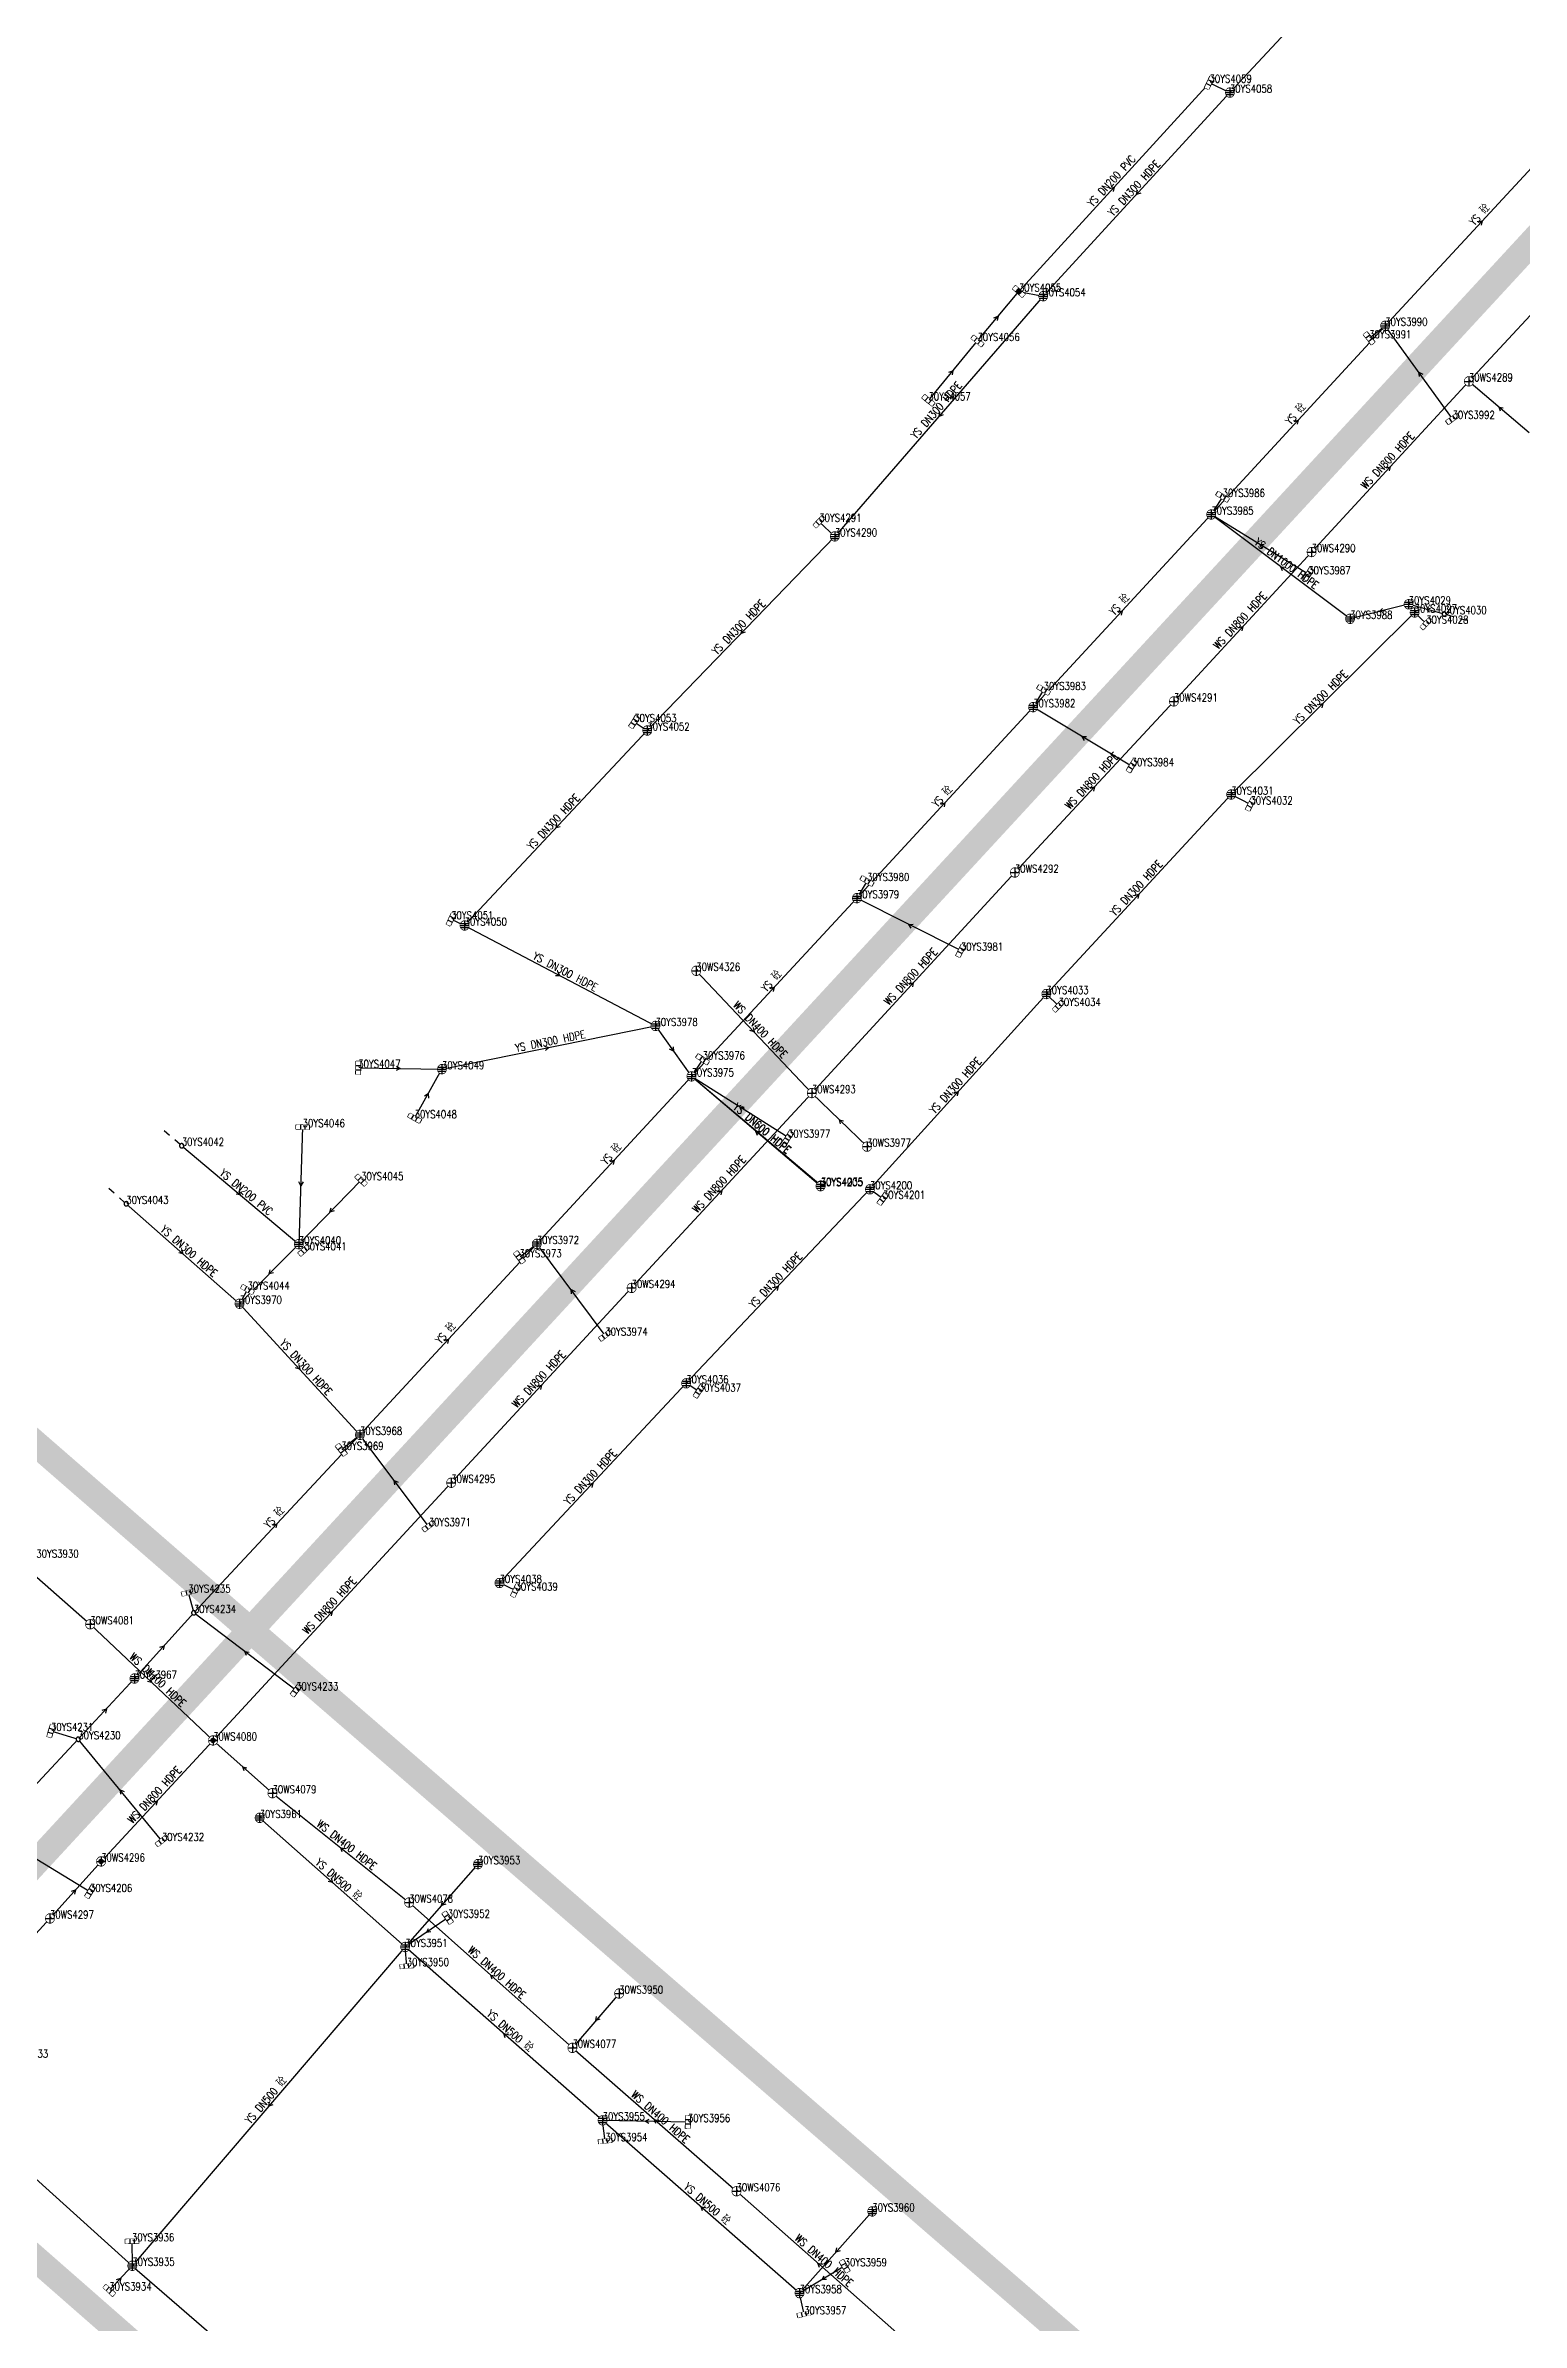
# Model space of a CAD drawing. Extents: x 78813 to 99477, y 2421021 to 2448125.
# Drawn here: x 86067.5 to 86237.5, y 2430483.2 to 2430745.6 of the extents above; entities that cross this region are included whole.
import ezdxf
from ezdxf.enums import TextEntityAlignment as Align

# ---------------------------------------------------------------- set-up
doc = ezdxf.new("R2010")
doc.units = 0
doc.set_wipeout_variables(frame=1)
doc.layers.get('0').update_dxf_attribs({"linetype": 'CONTINUOUS'})
for name, color, linetype in [('DX_WS', 16, 'CONTINUOUS'), ('DX_YS', 42, 'CONTINUOUS'), ('道路', 5, 'CONTINUOUS')]:
    doc.layers.add(name, color=color, linetype=linetype)
for name, color, linetype, true_color in [('WSLINE', 7, 'CONTINUOUS', 0x7f0000), ('YSANNEXE', 7, 'CONTINUOUS', 0xcc9900), ('YSLINE', 7, 'CONTINUOUS', 0xcc9900)]:
    doc.layers.add(name, color=color, linetype=linetype, true_color=true_color)
doc.styles.add('CcNameZT', font='txt.SHX', dxfattribs={"width": 0.8, "bigfont": 'HZTXT.SHX'})
doc.styles.get("Standard").update_dxf_attribs({"font": 'txt.shx', "bigfont": 'hztxt.shx'})

# ---------------------------------------------------------------- blocks, each defined once
blk = doc.blocks.new('PS污水井')
blk.add_lwpolyline([(1, 0), (1, 0.07), (0.99, 0.14), (0.98, 0.21), (0.96, 0.28), (0.94, 0.34), (0.91, 0.41), (0.88, 0.47), (0.85, 0.53), (0.81, 0.59), (0.77, 0.64), (0.72, 0.69), (0.67, 0.74), (0.62, 0.79), (0.56, 0.83), (0.5, 0.87), (0.44, 0.9), (0.37, 0.93), (0.31, 0.95), (0.24, 0.97), (0.17, 0.98), (0.1, 0.99), (0.03, 1), (-0.03, 1), (-0.1, 0.99), (-0.17, 0.98), (-0.24, 0.97), (-0.31, 0.95), (-0.37, 0.93), (-0.44, 0.9), (-0.5, 0.87), (-0.56, 0.83), (-0.62, 0.79), (-0.67, 0.74), (-0.72, 0.69), (-0.77, 0.64), (-0.81, 0.59), (-0.85, 0.53), (-0.88, 0.47), (-0.91, 0.41), (-0.94, 0.34), (-0.96, 0.28), (-0.98, 0.21), (-0.99, 0.14), (-1, 0.07), (-1, 0), (-1, -0.07), (-0.99, -0.14), (-0.98, -0.21), (-0.96, -0.28), (-0.94, -0.34), (-0.91, -0.41), (-0.88, -0.47), (-0.85, -0.53), (-0.81, -0.59), (-0.77, -0.64), (-0.72, -0.69), (-0.67, -0.74), (-0.62, -0.79), (-0.56, -0.83), (-0.5, -0.87), (-0.44, -0.9), (-0.37, -0.93), (-0.31, -0.95), (-0.24, -0.97), (-0.17, -0.98), (-0.1, -0.99), (-0.03, -1), (0.03, -1), (0.1, -0.99), (0.17, -0.98), (0.24, -0.97), (0.31, -0.95), (0.37, -0.93), (0.44, -0.9), (0.5, -0.87), (0.56, -0.83), (0.62, -0.79), (0.67, -0.74), (0.72, -0.69), (0.77, -0.64), (0.81, -0.59), (0.85, -0.53), (0.88, -0.47), (0.91, -0.41), (0.94, -0.34), (0.96, -0.28), (0.98, -0.21), (0.99, -0.14), (1, 0)], close=True)
blk.add_wipeout([(1, 0), (1, 0.07), (0.99, 0.14), (0.98, 0.21), (0.96, 0.28), (0.94, 0.34), (0.91, 0.41), (0.88, 0.47), (0.85, 0.53), (0.81, 0.59), (0.77, 0.64), (0.72, 0.69), (0.67, 0.74), (0.62, 0.79), (0.56, 0.83), (0.5, 0.87), (0.44, 0.9), (0.37, 0.93), (0.31, 0.95), (0.24, 0.97), (0.17, 0.98), (0.1, 0.99), (0.03, 1), (-0.03, 1), (-0.1, 0.99), (-0.17, 0.98), (-0.24, 0.97), (-0.31, 0.95), (-0.37, 0.93), (-0.44, 0.9), (-0.5, 0.87), (-0.56, 0.83), (-0.62, 0.79), (-0.67, 0.74), (-0.72, 0.69), (-0.77, 0.64), (-0.81, 0.59), (-0.85, 0.53), (-0.88, 0.47), (-0.91, 0.41), (-0.94, 0.34), (-0.96, 0.28), (-0.98, 0.21), (-0.99, 0.14), (-1, 0.07), (-1, 0), (-1, -0.07), (-0.99, -0.14), (-0.98, -0.21), (-0.96, -0.28), (-0.94, -0.34), (-0.91, -0.41), (-0.88, -0.47), (-0.85, -0.53), (-0.81, -0.59), (-0.77, -0.64), (-0.72, -0.69), (-0.67, -0.74), (-0.62, -0.79), (-0.56, -0.83), (-0.5, -0.87), (-0.44, -0.9), (-0.37, -0.93), (-0.31, -0.95), (-0.24, -0.97), (-0.17, -0.98), (-0.1, -0.99), (-0.03, -1), (0.03, -1), (0.1, -0.99), (0.17, -0.98), (0.24, -0.97), (0.31, -0.95), (0.37, -0.93), (0.44, -0.9), (0.5, -0.87), (0.56, -0.83), (0.62, -0.79), (0.67, -0.74), (0.72, -0.69), (0.77, -0.64), (0.81, -0.59), (0.85, -0.53), (0.88, -0.47), (0.91, -0.41), (0.94, -0.34), (0.96, -0.28), (0.98, -0.21), (0.99, -0.14)])
for p, q in [((-1, 0), (0, 0)), ((0, 1), (0, 0)), ((0, 0), (0, -1)), ((0, 0), (1, 0))]:
    blk.add_line(p, q)
blk = doc.blocks.new('测量点')
h = blk.add_hatch(color=256)
edge = h.paths.add_edge_path()
edge.add_arc((0, 0), 0.5, 0, 360)
blk.add_circle((0, 0), 0.5)
blk = doc.blocks.new('gc01')
h = blk.add_hatch(color=256)
edge = h.paths.add_edge_path()
edge.add_arc((0, 0), 0.5, 0, 360)
edge.add_arc((0, 0), 0.5, 0, 360)
blk.add_circle((0, 0), 0.5)
blk = doc.blocks.new('LX')
for p, q in [((-0.866, 0.5), (0, 0)), ((0, 0), (-0.866, -0.5))]:
    blk.add_line(p, q)
blk = doc.blocks.new('PS雨水井')
blk.add_lwpolyline([(1, 0), (1, 0.07), (0.99, 0.14), (0.98, 0.21), (0.96, 0.28), (0.94, 0.34), (0.91, 0.41), (0.88, 0.47), (0.85, 0.53), (0.81, 0.59), (0.77, 0.64), (0.72, 0.69), (0.67, 0.74), (0.62, 0.79), (0.56, 0.83), (0.5, 0.87), (0.44, 0.9), (0.37, 0.93), (0.31, 0.95), (0.24, 0.97), (0.17, 0.98), (0.1, 0.99), (0.03, 1), (-0.03, 1), (-0.1, 0.99), (-0.17, 0.98), (-0.24, 0.97), (-0.31, 0.95), (-0.37, 0.93), (-0.44, 0.9), (-0.5, 0.87), (-0.56, 0.83), (-0.62, 0.79), (-0.67, 0.74), (-0.72, 0.69), (-0.77, 0.64), (-0.81, 0.59), (-0.85, 0.53), (-0.88, 0.47), (-0.91, 0.41), (-0.94, 0.34), (-0.96, 0.28), (-0.98, 0.21), (-0.99, 0.14), (-1, 0.07), (-1, 0), (-1, -0.07), (-0.99, -0.14), (-0.98, -0.21), (-0.96, -0.28), (-0.94, -0.34), (-0.91, -0.41), (-0.88, -0.47), (-0.85, -0.53), (-0.81, -0.59), (-0.77, -0.64), (-0.72, -0.69), (-0.67, -0.74), (-0.62, -0.79), (-0.56, -0.83), (-0.5, -0.87), (-0.44, -0.9), (-0.37, -0.93), (-0.31, -0.95), (-0.24, -0.97), (-0.17, -0.98), (-0.1, -0.99), (-0.03, -1), (0.03, -1), (0.1, -0.99), (0.17, -0.98), (0.24, -0.97), (0.31, -0.95), (0.37, -0.93), (0.44, -0.9), (0.5, -0.87), (0.56, -0.83), (0.62, -0.79), (0.67, -0.74), (0.72, -0.69), (0.77, -0.64), (0.81, -0.59), (0.85, -0.53), (0.88, -0.47), (0.91, -0.41), (0.94, -0.34), (0.96, -0.28), (0.98, -0.21), (0.99, -0.14), (1, 0)], close=True)
blk.add_wipeout([(1, 0), (1, 0.07), (0.99, 0.14), (0.98, 0.21), (0.96, 0.28), (0.94, 0.34), (0.91, 0.41), (0.88, 0.47), (0.85, 0.53), (0.81, 0.59), (0.77, 0.64), (0.72, 0.69), (0.67, 0.74), (0.62, 0.79), (0.56, 0.83), (0.5, 0.87), (0.44, 0.9), (0.37, 0.93), (0.31, 0.95), (0.24, 0.97), (0.17, 0.98), (0.1, 0.99), (0.03, 1), (-0.03, 1), (-0.1, 0.99), (-0.17, 0.98), (-0.24, 0.97), (-0.31, 0.95), (-0.37, 0.93), (-0.44, 0.9), (-0.5, 0.87), (-0.56, 0.83), (-0.62, 0.79), (-0.67, 0.74), (-0.72, 0.69), (-0.77, 0.64), (-0.81, 0.59), (-0.85, 0.53), (-0.88, 0.47), (-0.91, 0.41), (-0.94, 0.34), (-0.96, 0.28), (-0.98, 0.21), (-0.99, 0.14), (-1, 0.07), (-1, 0), (-1, -0.07), (-0.99, -0.14), (-0.98, -0.21), (-0.96, -0.28), (-0.94, -0.34), (-0.91, -0.41), (-0.88, -0.47), (-0.85, -0.53), (-0.81, -0.59), (-0.77, -0.64), (-0.72, -0.69), (-0.67, -0.74), (-0.62, -0.79), (-0.56, -0.83), (-0.5, -0.87), (-0.44, -0.9), (-0.37, -0.93), (-0.31, -0.95), (-0.24, -0.97), (-0.17, -0.98), (-0.1, -0.99), (-0.03, -1), (0.03, -1), (0.1, -0.99), (0.17, -0.98), (0.24, -0.97), (0.31, -0.95), (0.37, -0.93), (0.44, -0.9), (0.5, -0.87), (0.56, -0.83), (0.62, -0.79), (0.67, -0.74), (0.72, -0.69), (0.77, -0.64), (0.81, -0.59), (0.85, -0.53), (0.88, -0.47), (0.91, -0.41), (0.94, -0.34), (0.96, -0.28), (0.98, -0.21), (0.99, -0.14)])
for p, q in [((-1, 0), (0, 0)), ((-0.88, 0.48), (0, 0.47)), ((0, 1), (0, 0)), ((0, 0.47), (0.88, 0.47)), ((0, 0), (0, -1)), ((0, 0), (1, 0)), ((-0.88, -0.48), (0, -0.48)), ((0, -0.48), (0.88, -0.48))]:
    blk.add_line(p, q)
blk = doc.blocks.new('PS管线点')
blk.add_wipeout([(0.5, 0), (0.5, 0.03), (0.5, 0.07), (0.49, 0.1), (0.48, 0.14), (0.47, 0.17), (0.46, 0.2), (0.44, 0.23), (0.42, 0.26), (0.4, 0.29), (0.38, 0.32), (0.36, 0.35), (0.33, 0.37), (0.31, 0.39), (0.28, 0.41), (0.25, 0.43), (0.22, 0.45), (0.19, 0.46), (0.15, 0.48), (0.12, 0.49), (0.09, 0.49), (0.05, 0.5), (0.02, 0.5), (-0.02, 0.5), (-0.05, 0.5), (-0.09, 0.49), (-0.12, 0.49), (-0.15, 0.48), (-0.19, 0.46), (-0.22, 0.45), (-0.25, 0.43), (-0.28, 0.41), (-0.31, 0.39), (-0.33, 0.37), (-0.36, 0.35), (-0.38, 0.32), (-0.4, 0.29), (-0.42, 0.26), (-0.44, 0.23), (-0.46, 0.2), (-0.47, 0.17), (-0.48, 0.14), (-0.49, 0.1), (-0.5, 0.07), (-0.5, 0.03), (-0.5, 0), (-0.5, -0.03), (-0.5, -0.07), (-0.49, -0.1), (-0.48, -0.14), (-0.47, -0.17), (-0.46, -0.2), (-0.44, -0.23), (-0.42, -0.26), (-0.4, -0.29), (-0.38, -0.32), (-0.36, -0.35), (-0.33, -0.37), (-0.31, -0.39), (-0.28, -0.41), (-0.25, -0.43), (-0.22, -0.45), (-0.19, -0.46), (-0.15, -0.48), (-0.12, -0.49), (-0.09, -0.49), (-0.05, -0.5), (-0.02, -0.5), (0.02, -0.5), (0.05, -0.5), (0.09, -0.49), (0.12, -0.49), (0.15, -0.48), (0.19, -0.46), (0.22, -0.45), (0.25, -0.43), (0.28, -0.41), (0.31, -0.39), (0.33, -0.37), (0.36, -0.35), (0.38, -0.32), (0.4, -0.29), (0.42, -0.26), (0.44, -0.23), (0.46, -0.2), (0.47, -0.17), (0.48, -0.14), (0.49, -0.1), (0.5, -0.07)])
blk.add_lwpolyline([(0.5, 0), (0.5, 0.03), (0.5, 0.07), (0.49, 0.1), (0.48, 0.14), (0.47, 0.17), (0.46, 0.2), (0.44, 0.23), (0.42, 0.26), (0.4, 0.29), (0.38, 0.32), (0.36, 0.35), (0.33, 0.37), (0.31, 0.39), (0.28, 0.41), (0.25, 0.43), (0.22, 0.45), (0.19, 0.46), (0.15, 0.48), (0.12, 0.49), (0.09, 0.49), (0.05, 0.5), (0.02, 0.5), (-0.02, 0.5), (-0.05, 0.5), (-0.09, 0.49), (-0.12, 0.49), (-0.15, 0.48), (-0.19, 0.46), (-0.22, 0.45), (-0.25, 0.43), (-0.28, 0.41), (-0.31, 0.39), (-0.33, 0.37), (-0.36, 0.35), (-0.38, 0.32), (-0.4, 0.29), (-0.42, 0.26), (-0.44, 0.23), (-0.46, 0.2), (-0.47, 0.17), (-0.48, 0.14), (-0.49, 0.1), (-0.5, 0.07), (-0.5, 0.03), (-0.5, 0), (-0.5, -0.03), (-0.5, -0.07), (-0.49, -0.1), (-0.48, -0.14), (-0.47, -0.17), (-0.46, -0.2), (-0.44, -0.23), (-0.42, -0.26), (-0.4, -0.29), (-0.38, -0.32), (-0.36, -0.35), (-0.33, -0.37), (-0.31, -0.39), (-0.28, -0.41), (-0.25, -0.43), (-0.22, -0.45), (-0.19, -0.46), (-0.15, -0.48), (-0.12, -0.49), (-0.09, -0.49), (-0.05, -0.5), (-0.02, -0.5), (0.02, -0.5), (0.05, -0.5), (0.09, -0.49), (0.12, -0.49), (0.15, -0.48), (0.19, -0.46), (0.22, -0.45), (0.25, -0.43), (0.28, -0.41), (0.31, -0.39), (0.33, -0.37), (0.36, -0.35), (0.38, -0.32), (0.4, -0.29), (0.42, -0.26), (0.44, -0.23), (0.46, -0.2), (0.47, -0.17), (0.48, -0.14), (0.49, -0.1), (0.5, -0.07), (0.5, 0)], close=True)
blk = doc.blocks.new('PS雨篦')
blk.add_lwpolyline([(-1.5, 0.5), (0, 0.5), (1.5, 0.5), (1.5, -0.5), (0, -0.5), (-1.5, -0.5)], close=True)
blk.add_wipeout([(-1.5, 0.5), (0, 0.5), (1.5, 0.5), (1.5, -0.5), (0, -0.5), (-1.5, -0.5)])
for p, q in [((-0.51, -0.5), (-0.51, 0.5)), ((0.49, -0.5), (0.49, 0.5))]:
    blk.add_line(p, q)
blk = doc.blocks.new('PS非普查')
blk.add_lwpolyline([(3.7, 0), (5.3, 0)])
blk.add_wipeout([(0.5, 0), (0.5, 0.03), (0.5, 0.07), (0.49, 0.1), (0.48, 0.14), (0.47, 0.17), (0.46, 0.2), (0.44, 0.23), (0.42, 0.26), (0.4, 0.29), (0.38, 0.32), (0.36, 0.35), (0.33, 0.37), (0.31, 0.39), (0.28, 0.41), (0.25, 0.43), (0.22, 0.45), (0.19, 0.46), (0.15, 0.48), (0.12, 0.49), (0.09, 0.49), (0.05, 0.5), (0.02, 0.5), (-0.02, 0.5), (-0.05, 0.5), (-0.09, 0.49), (-0.12, 0.49), (-0.15, 0.48), (-0.19, 0.46), (-0.22, 0.45), (-0.25, 0.43), (-0.28, 0.41), (-0.31, 0.39), (-0.33, 0.37), (-0.36, 0.35), (-0.38, 0.32), (-0.4, 0.29), (-0.42, 0.26), (-0.44, 0.23), (-0.46, 0.2), (-0.47, 0.17), (-0.48, 0.14), (-0.49, 0.1), (-0.5, 0.07), (-0.5, 0.03), (-0.5, 0), (-0.5, -0.03), (-0.5, -0.07), (-0.49, -0.1), (-0.48, -0.14), (-0.47, -0.17), (-0.46, -0.2), (-0.44, -0.23), (-0.42, -0.26), (-0.4, -0.29), (-0.38, -0.32), (-0.36, -0.35), (-0.33, -0.37), (-0.31, -0.39), (-0.28, -0.41), (-0.25, -0.43), (-0.22, -0.45), (-0.19, -0.46), (-0.15, -0.48), (-0.12, -0.49), (-0.09, -0.49), (-0.05, -0.5), (-0.02, -0.5), (0.02, -0.5), (0.05, -0.5), (0.09, -0.49), (0.12, -0.49), (0.15, -0.48), (0.19, -0.46), (0.22, -0.45), (0.25, -0.43), (0.28, -0.41), (0.31, -0.39), (0.33, -0.37), (0.36, -0.35), (0.38, -0.32), (0.4, -0.29), (0.42, -0.26), (0.44, -0.23), (0.46, -0.2), (0.47, -0.17), (0.48, -0.14), (0.49, -0.1), (0.5, -0.07)])
blk.add_line((0.5, 0), (2.1, 0))
blk.add_lwpolyline([(0.5, 0), (0.5, 0.03), (0.5, 0.07), (0.49, 0.1), (0.48, 0.14), (0.47, 0.17), (0.46, 0.2), (0.44, 0.23), (0.42, 0.26), (0.4, 0.29), (0.38, 0.32), (0.36, 0.35), (0.33, 0.37), (0.31, 0.39), (0.28, 0.41), (0.25, 0.43), (0.22, 0.45), (0.19, 0.46), (0.15, 0.48), (0.12, 0.49), (0.09, 0.49), (0.05, 0.5), (0.02, 0.5), (-0.02, 0.5), (-0.05, 0.5), (-0.09, 0.49), (-0.12, 0.49), (-0.15, 0.48), (-0.19, 0.46), (-0.22, 0.45), (-0.25, 0.43), (-0.28, 0.41), (-0.31, 0.39), (-0.33, 0.37), (-0.36, 0.35), (-0.38, 0.32), (-0.4, 0.29), (-0.42, 0.26), (-0.44, 0.23), (-0.46, 0.2), (-0.47, 0.17), (-0.48, 0.14), (-0.49, 0.1), (-0.5, 0.07), (-0.5, 0.03), (-0.5, 0), (-0.5, -0.03), (-0.5, -0.07), (-0.49, -0.1), (-0.48, -0.14), (-0.47, -0.17), (-0.46, -0.2), (-0.44, -0.23), (-0.42, -0.26), (-0.4, -0.29), (-0.38, -0.32), (-0.36, -0.35), (-0.33, -0.37), (-0.31, -0.39), (-0.28, -0.41), (-0.25, -0.43), (-0.22, -0.45), (-0.19, -0.46), (-0.15, -0.48), (-0.12, -0.49), (-0.09, -0.49), (-0.05, -0.5), (-0.02, -0.5), (0.02, -0.5), (0.05, -0.5), (0.09, -0.49), (0.12, -0.49), (0.15, -0.48), (0.19, -0.46), (0.22, -0.45), (0.25, -0.43), (0.28, -0.41), (0.31, -0.39), (0.33, -0.37), (0.36, -0.35), (0.38, -0.32), (0.4, -0.29), (0.42, -0.26), (0.44, -0.23), (0.46, -0.2), (0.47, -0.17), (0.48, -0.14), (0.49, -0.1), (0.5, -0.07), (0.5, 0)], close=True)

msp = doc.modelspace()

# ---------------------------------------------------------------- linework, layer by layer
at = {"layer": 'WSLINE'}
for p, q in [((86251, 2430727.92), (86231.47, 2430706.87)), ((86231.47, 2430706.87), (86213.35, 2430687.21)), ((86238.41, 2430700.93), (86231.47, 2430706.87)), ((86213.35, 2430687.21), (86197.48, 2430670)), ((86197.48, 2430670), (86179.16, 2430650.29)), ((86179.16, 2430650.29), (86155.77, 2430624.88)), ((86142.46, 2430638.97), (86155.77, 2430624.88)), ((86155.77, 2430624.88), (86135.01, 2430602.43)), ((86162.13, 2430618.71), (86155.77, 2430624.88)), ((86135.01, 2430602.43), (86114.23, 2430579.99)), ((86046.05, 2430587.13), (86072.63, 2430563.68)), ((86114.23, 2430579.99), (86086.79, 2430550.3)), ((86072.63, 2430563.68), (86086.79, 2430550.3)), ((86086.79, 2430550.3), (86073.89, 2430536.36)), ((86086.79, 2430550.3), (86093.63, 2430544.22)), ((86093.63, 2430544.22), (86109.38, 2430531.63)), ((86073.89, 2430536.36), (86068, 2430529.79)), ((86068, 2430529.79), (86043.08, 2430502.66)), ((86109.38, 2430531.63), (86128.19, 2430514.89)), ((86133.58, 2430521.14), (86128.19, 2430514.89)), ((86128.19, 2430514.89), (86147.09, 2430498.36)), ((86147.09, 2430498.36), (86165.87, 2430481.78))]:
    msp.add_line(p, q, dxfattribs=at)
at = {"layer": 'YSLINE'}
for p, q in [((86224.77, 2430762.52), (86203.93, 2430740.14)), ((86179.62, 2430717.22), (86201.58, 2430741.28)), ((86203.93, 2430740.14), (86182.44, 2430716.68)), ((86201.58, 2430741.28), (86203.93, 2430740.14)), ((86244.19, 2430737.42), (86221.83, 2430713.28)), ((86182.44, 2430716.68), (86158.42, 2430689.01)), ((86174.85, 2430711.52), (86179.62, 2430717.22)), ((86179.62, 2430717.22), (86182.44, 2430716.68)), ((86221.83, 2430713.28), (86201.79, 2430691.53)), ((86219.97, 2430711.83), (86221.83, 2430713.28)), ((86229.58, 2430702.56), (86221.83, 2430713.28)), ((86169.2, 2430704.68), (86174.85, 2430711.52)), ((86203.1, 2430693.57), (86201.79, 2430691.53)), ((86156.62, 2430690.7), (86158.42, 2430689.01)), ((86158.42, 2430689.01), (86136.82, 2430666.65)), ((86204.09, 2430659.27), (86225.22, 2430680.25)), ((86224.53, 2430681.19), (86217.79, 2430679.52)), ((86225.22, 2430680.25), (86224.53, 2430681.19)), ((86228.64, 2430680.06), (86224.53, 2430681.19)), ((86226.54, 2430678.97), (86225.22, 2430680.25)), ((86182.48, 2430671.32), (86181.26, 2430669.34)), ((86192.61, 2430662.55), (86181.26, 2430669.34)), ((86136.82, 2430666.65), (86115.77, 2430644.18)), ((86135.31, 2430667.63), (86136.82, 2430666.65)), ((86182.79, 2430636.29), (86204.09, 2430659.27)), ((86206.3, 2430658.13), (86204.09, 2430659.27)), ((86162.13, 2430649.31), (86160.96, 2430647.33)), ((86172.94, 2430641.29), (86160.96, 2430647.33)), ((86114.21, 2430644.91), (86115.77, 2430644.18)), ((86115.77, 2430644.18), (86137.75, 2430632.61)), ((86184.19, 2430634.91), (86182.79, 2430636.29)), ((86113.16, 2430627.63), (86137.75, 2430632.61)), ((86137.75, 2430632.61), (86141.91, 2430626.8)), ((86103.51, 2430627.79), (86113.16, 2430627.63)), ((86110.01, 2430621.99), (86113.16, 2430627.63)), ((86141.91, 2430626.8), (86124.08, 2430607.5)), ((86143.19, 2430628.76), (86141.91, 2430626.8)), ((86153.03, 2430619.76), (86141.91, 2430626.8)), ((86083.18, 2430618.81), (86096.67, 2430607.47)), ((86097.11, 2430620.96), (86096.67, 2430607.47)), ((86103.85, 2430614.85), (86096.67, 2430607.47)), ((86141.3, 2430591.44), (86162.46, 2430613.79)), ((86163.95, 2430612.7), (86162.46, 2430613.79)), ((86076.79, 2430612.12), (86089.84, 2430600.61)), ((86096.67, 2430607.47), (86089.84, 2430600.61)), ((86097.3, 2430606.78), (86096.67, 2430607.47)), ((86124.08, 2430607.5), (86103.71, 2430585.51)), ((86122.08, 2430605.96), (86124.08, 2430607.5)), ((86131.98, 2430596.95), (86124.08, 2430607.5)), ((86090.75, 2430602.24), (86089.84, 2430600.61)), ((86089.84, 2430600.61), (86103.71, 2430585.51)), ((86119.79, 2430568.44), (86141.3, 2430591.44)), ((86142.74, 2430590.5), (86141.3, 2430591.44)), ((86103.71, 2430585.51), (86084.57, 2430565)), ((86101.56, 2430583.78), (86103.71, 2430585.51)), ((86111.63, 2430574.99), (86103.71, 2430585.51)), ((86083.94, 2430567.34), (86084.57, 2430565)), ((86121.63, 2430567.56), (86119.79, 2430568.44)), ((86084.57, 2430565), (86077.74, 2430557.43)), ((86096.35, 2430556.07), (86084.57, 2430565)), ((86077.74, 2430557.43), (86071.26, 2430550.44)), ((86068.12, 2430551.4), (86071.26, 2430550.44)), ((86071.26, 2430550.44), (86061.28, 2430539.74)), ((86080.89, 2430538.73), (86071.26, 2430550.44)), ((86108.93, 2430526.51), (86077.49, 2430489.78)), ((86109.1, 2430524.31), (86108.93, 2430526.51)), ((86046.42, 2430517.73), (86077.49, 2430489.78)), ((86131.96, 2430504.15), (86131.67, 2430506.53)), ((86141.49, 2430506.34), (86131.67, 2430506.53)), ((86162.74, 2430496.04), (86154.36, 2430486.63)), ((86077.45, 2430492.6), (86077.49, 2430489.78)), ((86074.83, 2430486.94), (86077.49, 2430489.78)), ((86077.49, 2430489.78), (86097.23, 2430472.68)), ((86159.55, 2430489.72), (86154.36, 2430486.63)), ((86154.88, 2430484.2), (86154.36, 2430486.63))]:
    msp.add_line(p, q, dxfattribs=at)

# ---------------------------------------------------------------- block references
at = {"layer": 'DX_WS', "yscale": 0.5, "zscale": 0.5}
for p, xscale, rotation in [((86234.94, 2430703.9), 0.5000000000826827, 139.2287442066078), ((86222.41, 2430697.04), 0.5000000000425495, 47.4642416014995), ((86205.42, 2430678.61), 0.5000000000425495, 47.4642416014995), ((86188.32, 2430660.15), 0.5000000001111592, 46.8912838134199), ((86167.46, 2430637.59), 0.5000000000425495, 47.4642416014995), ((86149.12, 2430631.93), 0.4999999999174108, 313.4079139450869), ((86158.95, 2430621.8), 0.5000000001550294, 135.7909974270936), ((86145.39, 2430613.66), 0.5000000000425495, 47.4642416014995), ((86124.62, 2430591.21), 0.5000000000425495, 47.4642416014995), ((86100.51, 2430565.14), 0.5000000000425495, 47.4642416014995), ((86079.71, 2430556.99), 0.5000000000878982, 316.8456606964688), ((86090.21, 2430547.26), 0.5000000001470603, 138.5645310020385), ((86080.34, 2430543.33), 0.5000000000425495, 47.4642416014995), ((86101.5, 2430537.93), 0.4999999999531876, 141.429320004738), ((86070.95, 2430533.07), 0.4999999998401684, 48.03719937499327), ((86118.79, 2430523.26), 0.5000000001470603, 138.5645310020385), ((86130.89, 2430518.02), 0.5000000001008229, 229.1831180618362), ((86137.64, 2430506.63), 0.5000000001470603, 138.5645310020385), ((86156.48, 2430490.07), 0.5000000001470603, 138.5645310020385)]:
    msp.add_blockref('LX', p, dxfattribs=dict(at, xscale=xscale, rotation=rotation))
at = {"layer": 'YSANNEXE', "yscale": 0.5, "zscale": 0.5}
for p, xscale, rotation in [((86190.6, 2430729.25), 0.4999999998621667, 47.55549698130921), ((86193.19, 2430728.41), 0.5000000000745004, 227.4642446757911), ((86233.01, 2430725.35), 0.5000000000425495, 47.4642416014995), ((86177.23, 2430714.37), 0.5000000000087907, 49.84732817702908), ((86172.02, 2430708.1), 0.5000000001275243, 50.4202859825869), ((86225.71, 2430707.92), 0.4999999998725446, 126.0507149390629), ((86211.81, 2430702.41), 0.5000000000425495, 47.4642416014995), ((86207.38, 2430688.09), 0.499999999923483, 148.396068952295), ((86209.79, 2430685.52), 0.5000000001004578, 143.2394487662197), ((86191.53, 2430680.44), 0.5000000000425495, 47.4642416014995), ((86221.16, 2430680.36), 0.4999999999692993, 194.2326925326172), ((86147.62, 2430677.83), 0.5000000000623607, 225.7453712877373), ((86214.66, 2430669.76), 0.4999999998802595, 44.69070800721386), ((86186.93, 2430665.95), 0.4999999999360316, 148.9690267454265), ((86171.11, 2430658.33), 0.5000000000425495, 47.4642416014995), ((86126.3, 2430655.42), 0.5000000000041096, 226.8912868717683), ((86193.44, 2430647.78), 0.5000000000658894, 46.98253920664027), ((86166.95, 2430644.31), 0.5000000000921184, 152.9797312799838), ((86126.76, 2430638.4), 0.5000000000973883, 332.3155211551042), ((86151.44, 2430637.06), 0.5000000001111592, 46.8912838134199), ((86125.46, 2430630.12), 0.5000000000372794, 11.4591559223993), ((86139.83, 2430629.71), 0.5000000001288877, 305.3865047946925), ((86108.34, 2430627.71), 0.5000000000017718, 359.2445375236639), ((86111.59, 2430624.81), 0.5000000000844603, 60.7335262895725), ((86172.63, 2430625.04), 0.5000000000436156, 48.12845479608112), ((86147.47, 2430623.28), 0.5000000000074893, 147.8231111431855), ((86149.34, 2430620.47), 0.4999999998854767, 139.8017020277267), ((86149.36, 2430620.51), 0.4999999998854767, 139.8017020277267), ((86133, 2430617.15), 0.5000000000425495, 47.4642416014995), ((86089.93, 2430613.14), 0.4999999999088414, 319.7104496964721), ((86096.89, 2430614.21), 0.5000000000355439, 268.1442481208767), ((86100.26, 2430611.16), 0.5000000000623607, 225.7453712877373), ((86083.32, 2430606.36), 0.4999999998866608, 318.5645341074481), ((86093.26, 2430604.04), 0.5000000001441505, 225.1724135036378), ((86128.03, 2430602.23), 0.5000000001681687, 126.6236727106063), ((86151.88, 2430602.62), 0.5000000000947901, 46.40958141678438), ((86113.9, 2430596.51), 0.5000000000425495, 47.4642416014995), ((86096.78, 2430593.06), 0.4999999998299261, 312.8349561583958), ((86107.67, 2430580.25), 0.4999999999621504, 127.1966305216422), ((86130.54, 2430579.94), 0.5000000000658894, 46.98253920664027), ((86094.14, 2430575.26), 0.5000000001111592, 46.8912838134199), ((86081.15, 2430561.21), 0.4999999998401684, 48.03719937499327), ((86090.46, 2430560.54), 0.4999999998986048, 142.6664910031048), ((86074.5, 2430553.93), 0.5000000001111592, 46.8912838134199), ((86076.07, 2430544.59), 0.4999999999982234, 129.4884616988445), ((86100.55, 2430533.94), 0.4999999998866608, 318.5645341074481), ((86111.38, 2430528.19), 0.5000000000275808, 214.8591731774335), ((86120.3, 2430516.52), 0.5000000000124648, 138.6557864201895), ((86093.21, 2430508.15), 0.5000000001008229, 229.1831180618362), ((86136.58, 2430506.43), 0.5000000000062622, 178.7628320625828), ((86143.02, 2430496.58), 0.5000000000124648, 138.6557864201895), ((86156.95, 2430488.18), 0.4999999999064488, 210.8484685914648)]:
    msp.add_blockref('LX', p, dxfattribs=dict(at, xscale=xscale, rotation=rotation))

# ---------------------------------------------------------------- texts
at = {"layer": 'DX_WS', "style": 'CcNameZT', "width": 0.8}
for s, rotation, p in [(' WS DN800 HDPE', 47.3331, (86222.22, 2430697.21, -0.43)), (' WS DN800 HDPE', 47.315, (86205.23, 2430678.78, -0.37)), (' WS DN800 HDPE', 47.102, (86188.14, 2430660.32, -0.13)), (' WS DN800 HDPE', 47.3597, (86167.28, 2430637.76, -0.27)), (' WS DN400 HDPE', 313.3687, (86149.3, 2430632.1, 0.16)), (' WS DN800 HDPE', 47.245, (86145.2, 2430613.83, -1)), (' WS DN800 HDPE', 47.1954, (86124.43, 2430591.38, -0.33)), (' WS DN800 HDPE', 47.2644, (86100.32, 2430565.31, -0.16)), (' WS DN400 HDPE', 316.6156, (86079.88, 2430557.17, -0.14)), (' WS DN800 HDPE', 47.2214, (86080.16, 2430543.5, -0.32)), (' WS DN400 HDPE', 321.365, (86101.66, 2430538.12, -0.29)), (' WS DN400 HDPE', 318.3302, (86118.95, 2430523.45, -0.27)), (' WS DN400 HDPE', 318.8229, (86137.8, 2430506.81, -0.22)), (' WS DN400 HDPE', 318.5535, (86156.64, 2430490.26, 0.05))]:
    msp.add_text(s, height=0.9, rotation=rotation, dxfattribs=at).set_placement(p, align=Align.CENTER)
at = {"layer": 'DX_YS', "style": 'CcNameZT', "width": 0.8}
for s, rotation, p in [(' YS DN200 PVC', 47.6031, (86190.41, 2430729.42, 3.1)), (' YS DN300 HDPE', 47.5108, (86193, 2430728.58, 2.65)), (' YS 砼', 47.1937, (86232.82, 2430725.52, 0.8)), (' YS 砼', 47.3583, (86211.63, 2430702.57, 0.81)), (' YS DN300 HDPE', 45.9854, (86147.44, 2430678, 2.8)), (' YS 砼', 47.205, (86191.34, 2430680.61, 0.71)), (' YS DN300 HDPE', 44.8, (86214.48, 2430669.93, 3.31)), (' YS DN300 HDPE', 46.8753, (86126.12, 2430655.59, 2.73)), (' YS 砼', 47.3374, (86170.93, 2430658.5, 0.72)), (' YS DN300 HDPE', 47.1562, (86193.26, 2430647.95, 3.36)), (' YS DN300 HDPE', 332.2402, (86126.88, 2430638.62, 2.52)), (' YS 砼', 47.1254, (86151.25, 2430637.23, 0.42)), (' YS DN300 HDPE', 11.4586, (86125.41, 2430630.36, 3.05)), (' YS DN300 HDPE', 47.9074, (86172.44, 2430625.21, 3.45)), (' YS 砼', 47.2722, (86132.81, 2430617.32, 0.68)), (' YS DN200 PVC', 319.953, (86090.09, 2430613.33, 3.43)), (' YS DN300 HDPE', 318.5945, (86083.48, 2430606.55, 2.56)), (' YS DN300 HDPE', 46.5637, (86151.7, 2430602.79, 3.52)), (' YS 砼', 47.1845, (86113.71, 2430596.68, 0.7)), (' YS DN300 HDPE', 312.568, (86096.96, 2430593.23, 2.65)), (' YS DN300 HDPE', 46.9226, (86130.36, 2430580.11, 3.38)), (' YS 砼', 46.9819, (86093.96, 2430575.43, 0.66)), (' YS DN500 砼', 318.4386, (86100.72, 2430534.13, 1.06)), (' YS DN500 砼', 318.6909, (86120.47, 2430516.71, 1.25)), (' YS DN500 砼', 49.4337, (86093.02, 2430508.31, 1.04))]:
    msp.add_text(s, height=0.9, rotation=rotation, dxfattribs=at).set_placement(p, align=Align.CENTER)
at = {"layer": 'DX_YS', "width": 0.8}
for s, p in [('30YS3930', (86066.43, 2430571.36, 2.97)), ('30YS3933', (86062.92, 2430513.77, 2.82))]:
    msp.add_text(s, height=0.9, dxfattribs=at).set_placement(p)

# ---------------------------------------------------------------- next in the draw order: block references
at = {"layer": 'DX_WS', "xscale": 0.5, "yscale": 0.5, "zscale": 0.5}
for p in [(86231.47, 2430706.87, -0.5), (86213.35, 2430687.21, -0.43), (86197.48, 2430670, -0.37), (86179.16, 2430650.29, -0.13), (86142.46, 2430638.97, 0.16), (86155.77, 2430624.88, -0.27), (86162.13, 2430618.71, 0.13), (86135.01, 2430602.43, -1), (86114.23, 2430579.99, -0.33), (86072.63, 2430563.68, -0.14), (86086.79, 2430550.3, -0.08), (86093.63, 2430544.22, -0.17), (86073.89, 2430536.36, -0.31), (86068, 2430529.79, -0.24), (86109.38, 2430531.63, -0.29), (86133.58, 2430521.14, -0.04), (86128.19, 2430514.89, -0.27), (86147.09, 2430498.36, -0.22)]:
    msp.add_blockref('PS污水井', p, dxfattribs=at)
at = {"layer": 'DX_YS', "xscale": 0.5, "yscale": 0.5, "zscale": 0.5}
for name, p in [('PS雨水井', (86203.93, 2430740.14, 2.65)), ('PS雨水井', (86182.44, 2430716.68, 2.83)), ('PS雨水井', (86221.83, 2430713.28, 0.8)), ('PS雨水井', (86158.42, 2430689.01, 2.8)), ('PS雨水井', (86225.22, 2430680.25, 3.2)), ('PS雨水井', (86136.82, 2430666.65, 2.73)), ('PS雨水井', (86204.09, 2430659.27, 3.31)), ('PS雨水井', (86115.77, 2430644.18, 2.52)), ('PS雨水井', (86137.75, 2430632.61, 1.26)), ('PS雨水井', (86113.16, 2430627.63, 3.05)), ('PS雨水井', (86124.08, 2430607.5, 0.68)), ('PS雨水井', (86141.3, 2430591.44, 3.52)), ('PS雨水井', (86103.71, 2430585.51, 0.7)), ('PS雨水井', (86119.79, 2430568.44, 3.38)), ('PS管线点', (86084.57, 2430565, 0.66)), ('PS雨水井', (86077.74, 2430557.43, 0.71)), ('PS管线点', (86071.26, 2430550.44, 0.57)), ('PS雨水井', (86162.74, 2430496.04, 1.59)), ('PS雨水井', (86077.49, 2430489.78, 0.96))]:
    msp.add_blockref(name, p, dxfattribs=at)
at = {"layer": 'DX_YS'}
for name, p, xscale, yscale, zscale, rotation in [('PS雨篦', (86179.62, 2430717.22, 3.1), 0.5000000000329763, 0.5, 0.5, 317.6031270224456), ('PS雨篦', (86174.85, 2430711.52, 3.11), 0.5000000000074935, 0.5, 0.5, 320.0878138666778), ('PS雨篦', (86169.2, 2430704.68, 3.28), 0.4999999998725206, 0.5, 0.5, 320.430811314901), ('PS雨篦', (86229.58, 2430702.56, 2.55), 0.4999999999029587, 0.5, 0.5, 35.8643710743023), ('PS非普查', (86228.64, 2430680.06, 1.15), 0.5000000000512123, 0.5, 0.5, 344.5478839432006), ('PS雨篦', (86192.61, 2430662.55, 2.6), 0.5000000000144094, 0.5, 0.5, 59.11053774778794), ('PS雨篦', (86172.94, 2430641.29, 2.73), 0.5000000001962652, 0.5, 0.5, 63.249668422718), ('PS雨篦', (86103.51, 2430627.79, 3.3), 0.5000000001668063, 0.5, 0.5, 269.0148992955122), ('PS雨篦', (86110.01, 2430621.99, 3.09), 0.499999999900858, 0.5, 0.5, 330.7626348822215), ('PS非普查', (86083.18, 2430618.81, 3.43), 0.4999999998905839, 0.5, 0.5, 139.953013212013), ('PS雨篦', (86097.11, 2430620.96, 3.49), 0.5000000000005074, 0.5000000000005074, 0.5000000000005074, 178.118155976823), ('PS非普查', (86076.79, 2430612.12, 2.56), 0.4999999999639004, 0.5, 0.5, 138.5944865889546), ('PS雨篦', (86103.85, 2430614.85, 3.37), 0.499999999947456, 0.5, 0.5, 135.7750175254168), ('PS雨篦', (86097.3, 2430606.78, 3.51), 0.4999999998423882, 0.5, 0.5, 42.15052542040559), ('PS雨篦', (86090.75, 2430602.24, 3.01), 0.4999999999126724, 0.5, 0.5, 151.0227663018948), ('PS雨篦', (86131.98, 2430596.95, 2.79), 0.4999999999535618, 0.5, 0.5, 36.80727076942457), ('PS雨篦', (86111.63, 2430574.99, 2.77), 0.5000000001007616, 0.5, 0.5, 36.98213470475605), ('PS雨篦', (86083.94, 2430567.34, 2.37), 0.5000000000038664, 0.5, 0.5, 195.1369575951563), ('PS雨篦', (86096.35, 2430556.07, 2.5), 0.500000000170434, 0.5, 0.5, 52.82999322606888), ('PS雨篦', (86068.12, 2430551.4, 2.4), 0.4999999997946242, 0.5, 0.5, 253.125422406018), ('PS雨篦', (86077.45, 2430492.6, 2.4), 0.4999999999948697, 0.5, 0.5, 180.8120757429473), ('PS雨篦', (86159.55, 2430489.72, 2.8), 0.5000000000067418, 0.5, 0.5, 120.7520334667431), ('PS雨篦', (86074.83, 2430486.94, 2.58), 0.5000000001135008, 0.5, 0.5, 316.8852142737213), ('PS雨篦', (86154.88, 2430484.2, 2.72), 0.5000000000111322, 0.5, 0.5, 12.04497377748995)]:
    msp.add_blockref(name, p, dxfattribs=dict(at, xscale=xscale, yscale=yscale, zscale=zscale, rotation=rotation))

# ---------------------------------------------------------------- next in the draw order: linework, layer by layer
at = {"layer": 'YSLINE'}
for p, q in [((86201.79, 2430691.53), (86181.26, 2430669.34)), ((86212.96, 2430684.65), (86201.79, 2430691.53)), ((86217.79, 2430679.52), (86201.79, 2430691.53)), ((86181.26, 2430669.34), (86160.96, 2430647.33)), ((86160.96, 2430647.33), (86141.91, 2430626.8)), ((86162.46, 2430613.79), (86182.79, 2430636.29)), ((86156.81, 2430614.22), (86141.91, 2430626.8)), ((86156.78, 2430614.15), (86141.91, 2430626.8)), ((86092.16, 2430541.38), (86108.93, 2430526.51)), ((86072.61, 2430532.85), (86061.28, 2430539.74)), ((86117.31, 2430536.05), (86108.93, 2430526.51)), ((86113.82, 2430529.88), (86108.93, 2430526.51)), ((86131.67, 2430506.53), (86108.93, 2430526.51)), ((86154.36, 2430486.63), (86131.67, 2430506.53))]:
    msp.add_line(p, q, dxfattribs=at)

# ---------------------------------------------------------------- next in the draw order: block references
at = {"layer": 'DX_WS', "xscale": 0.5, "yscale": 0.5, "zscale": 0.5}
for name, p in [('测量点', (86086.79, 2430550.3, -0.08)), ('gc01', (86086.79, 2430550.3, -0.08)), ('测量点', (86073.89, 2430536.36, -0.31)), ('gc01', (86073.89, 2430536.36, -0.31))]:
    msp.add_blockref(name, p, dxfattribs=at)
at = {"layer": 'DX_YS', "yscale": 0.5, "zscale": 0.5}
for p, xscale, rotation in [((86201.58, 2430741.28, 2.89), 0.4999999998392115, 244.1993698894643), ((86219.97, 2430711.83, 2.95), 0.499999999889348, 308.0686432071649), ((86156.62, 2430690.7, 3.27), 0.500000000064824, 226.7694441891464), ((86135.31, 2430667.63, 2.99), 0.4999999999298508, 237.1542672363776), ((86206.3, 2430658.13, 3.44), 0.4999999999168125, 62.84663236164221), ((86114.21, 2430644.91, 3.07), 0.500000000190195, 245.0834001219248), ((86122.08, 2430605.96, 2.9), 0.5000000000715603, 307.5685920226256), ((86142.74, 2430590.5, 3.6), 0.500000000114606, 56.99430471835127), ((86101.56, 2430583.78, 2.74), 0.5000000000982706, 308.9287853304266), ((86121.63, 2430567.56, 3.61), 0.4999999999190116, 64.52700166208986)]:
    msp.add_blockref('PS雨篦', p, dxfattribs=dict(at, xscale=xscale, rotation=rotation))
at = {"layer": 'DX_YS', "xscale": 0.5, "yscale": 0.5, "zscale": 0.5}
for name, p in [('测量点', (86179.62, 2430717.22, 2.94)), ('gc01', (86179.62, 2430717.22, 2.94)), ('PS雨水井', (86224.53, 2430681.19, 1.02)), ('PS雨水井', (86096.67, 2430607.47, 3)), ('PS雨水井', (86089.84, 2430600.61, 2.65))]:
    msp.add_blockref(name, p, dxfattribs=at)
at = {"layer": 'YSANNEXE', "yscale": 0.5, "zscale": 0.5}
for p, xscale, rotation in [((86170.43, 2430702.84), 0.5000000001008229, 229.1831180618362), ((86158.55, 2430491.34), 0.50000000014632, 228.6101602728715), ((86076.16, 2430488.36), 0.5000000000658894, 46.98253920664027)]:
    msp.add_blockref('LX', p, dxfattribs=dict(at, xscale=xscale, rotation=rotation))

# ---------------------------------------------------------------- next in the draw order: texts
at = {"layer": 'DX_WS', "style": 'CcNameZT', "width": 0.8}
for s, p in [('30WS4289', (86231.47, 2430706.87, -0.5)), ('30WS4290', (86213.35, 2430687.21, -0.43)), ('30WS4291', (86197.48, 2430670, -0.37)), ('30WS4292', (86179.16, 2430650.29, -0.13)), ('30WS4326', (86142.46, 2430638.97, 0.16)), ('30WS4293', (86155.77, 2430624.88, -0.27)), ('30WS3977', (86162.13, 2430618.71, 0.13)), ('30WS4294', (86135.01, 2430602.43, -1)), ('30WS4295', (86114.23, 2430579.99, -0.33)), ('30WS4081', (86072.63, 2430563.68, -0.14)), ('30WS4080', (86086.79, 2430550.3, -0.08)), ('30WS4079', (86093.63, 2430544.22, -0.17)), ('30WS4296', (86073.89, 2430536.36, -0.31)), ('30WS4078', (86109.38, 2430531.63, -0.29)), ('30WS4297', (86068, 2430529.79, -0.24)), ('30WS3950', (86133.58, 2430521.14, -0.04)), ('30WS4077', (86128.19, 2430514.89, -0.27)), ('30WS4076', (86147.09, 2430498.36, -0.22))]:
    msp.add_text(s, height=0.9, dxfattribs=at).set_placement(p)
at = {"layer": 'DX_YS', "width": 0.8}
for s, p in [('30YS4058', (86203.93, 2430740.14, 2.65)), ('30YS4055', (86179.62, 2430717.22, 3.1)), ('30YS4054', (86182.44, 2430716.68, 2.83)), ('30YS4056', (86174.85, 2430711.52, 3.11)), ('30YS4057', (86169.2, 2430704.68, 3.28)), ('30YS3992', (86229.58, 2430702.56, 2.55)), ('30YS4030', (86228.64, 2430680.06, 1.15)), ('30YS3984', (86192.61, 2430662.55, 2.6)), ('30YS3981', (86172.94, 2430641.29, 2.73)), ('30YS3978', (86137.75, 2430632.61, 1.26)), ('30YS4047', (86103.51, 2430627.79, 3.3)), ('30YS4049', (86113.16, 2430627.63, 3.05)), ('30YS4046', (86097.11, 2430620.96, 3.49)), ('30YS4048', (86110.01, 2430621.99, 3.09)), ('30YS4042', (86083.18, 2430618.81, 3.43)), ('30YS4045', (86103.85, 2430614.85, 3.37)), ('30YS4043', (86076.79, 2430612.12, 2.56)), ('30YS3972', (86124.08, 2430607.5, 0.68)), ('30YS3974', (86131.98, 2430596.95, 2.79)), ('30YS3968', (86103.71, 2430585.51, 0.7)), ('30YS3971', (86111.63, 2430574.99, 2.77)), ('30YS4235', (86083.94, 2430567.34, 2.37)), ('30YS4234', (86084.57, 2430565, 0.66)), ('30YS3967', (86077.74, 2430557.43, 0.71)), ('30YS4233', (86096.35, 2430556.07, 2.5)), ('30YS4231', (86068.12, 2430551.4, 2.4)), ('30YS4230', (86071.26, 2430550.44, 0.57)), ('30YS3960', (86162.74, 2430496.04, 1.59)), ('30YS3936', (86077.45, 2430492.6, 2.4)), ('30YS3935', (86077.49, 2430489.78, 0.96)), ('30YS3959', (86159.55, 2430489.72, 2.8)), ('30YS3934', (86074.83, 2430486.94, 2.58))]:
    msp.add_text(s, height=0.9, dxfattribs=at).set_placement(p)
at = {"layer": 'DX_YS', "style": 'CcNameZT', "width": 0.8}
for s, rotation, p in [(' YS DN300 HDPE', 49.039, (86170.24, 2430703.01, 2.83)), (' YS DN500 砼', 318.7555, (86143.18, 2430496.77, 1.29))]:
    msp.add_text(s, height=0.9, rotation=rotation, dxfattribs=at).set_placement(p, align=Align.CENTER)

# ---------------------------------------------------------------- next in the draw order: block references
at = {"layer": 'DX_YS', "xscale": 0.5, "yscale": 0.5, "zscale": 0.5}
for p in [(86201.79, 2430691.53, 0.81), (86217.79, 2430679.52, 1.29), (86181.26, 2430669.34, 0.71), (86160.96, 2430647.33, 0.72), (86182.79, 2430636.29, 3.36), (86141.91, 2430626.8, 0.43), (86156.81, 2430614.22, 1.57), (86162.46, 2430613.79, 3.45), (86092.16, 2430541.38, 1.06), (86117.31, 2430536.05, 1.1), (86108.93, 2430526.51, 1.04), (86131.67, 2430506.53, 1.25), (86154.36, 2430486.63, 1.29)]:
    msp.add_blockref('PS雨水井', p, dxfattribs=at)
at = {"layer": 'DX_YS', "yscale": 0.5, "zscale": 0.5}
for p, xscale, rotation in [((86212.96, 2430684.65, 2.59), 0.500000000161233, 58.39192538657311), ((86226.54, 2430678.97, 3.34), 0.499999999926854, 45.92546670372342), ((86153.03, 2430619.76, 2.82), 0.5000000000813063, 57.68173500083887), ((86080.89, 2430538.73, 2.35), 0.4999999999090297, 39.43779295388772), ((86072.61, 2430532.85, 2.42), 0.5000000001861472, 58.68301371103568), ((86113.82, 2430529.88, 2.83), 0.4999999998147133, 124.6035292455948), ((86109.1, 2430524.31, 2.77), 0.499999999983687, 4.372778739363926), ((86141.49, 2430506.34, 2.66), 0.4999999999631969, 88.90278221459432), ((86131.96, 2430504.15, 2.62), 0.4999999999981115, 6.806560922510544)]:
    msp.add_blockref('PS雨篦', p, dxfattribs=dict(at, xscale=xscale, rotation=rotation))

# ---------------------------------------------------------------- next in the draw order: texts
at = {"layer": 'DX_YS', "width": 0.8}
for s, p in [('30YS4059', (86201.58, 2430741.28, 2.89)), ('30YS3990', (86221.83, 2430713.28, 0.8)), ('30YS3991', (86219.97, 2430711.83, 2.95)), ('30YS4291', (86156.62, 2430690.7, 3.27)), ('30YS4290', (86158.42, 2430689.01, 2.8)), ('30YS4029', (86224.53, 2430681.19, 1.02)), ('30YS4053', (86135.31, 2430667.63, 2.99)), ('30YS4052', (86136.82, 2430666.65, 2.73)), ('30YS4031', (86204.09, 2430659.27, 3.31)), ('30YS4032', (86206.3, 2430658.13, 3.44)), ('30YS4051', (86114.21, 2430644.91, 3.07)), ('30YS4050', (86115.77, 2430644.18, 2.52)), ('30YS4040', (86096.67, 2430607.47, 3)), ('30YS4041', (86097.3, 2430606.78, 3.51)), ('30YS3973', (86122.08, 2430605.96, 2.9)), ('30YS4044', (86090.75, 2430602.24, 3.01)), ('30YS3970', (86089.84, 2430600.61, 2.65)), ('30YS4036', (86141.3, 2430591.44, 3.52)), ('30YS4037', (86142.74, 2430590.5, 3.6)), ('30YS3969', (86101.56, 2430583.78, 2.74)), ('30YS4038', (86119.79, 2430568.44, 3.38)), ('30YS4039', (86121.63, 2430567.56, 3.61))]:
    msp.add_text(s, height=0.9, dxfattribs=at).set_placement(p)

# ---------------------------------------------------------------- next in the draw order: block references
at = {"layer": 'DX_YS', "yscale": 0.5, "zscale": 0.5}
for p, xscale, rotation in [((86203.1, 2430693.57, 2.62), 0.5000000000926168, 147.4597679084678), ((86182.48, 2430671.32, 2.71), 0.5000000000815028, 148.2825065408894), ((86162.13, 2430649.31, 2.78), 0.5000000001162473, 149.5306747415606), ((86184.19, 2430634.91, 3.49), 0.4999999998462396, 45.39088074553413), ((86143.19, 2430628.76, 2.98), 0.5000000000418793, 146.7845050446601), ((86163.95, 2430612.7, 3.52), 0.5000000000132138, 53.49056567493697)]:
    msp.add_blockref('PS雨篦', p, dxfattribs=dict(at, xscale=xscale, rotation=rotation))
at = {"layer": 'DX_YS', "xscale": 0.5, "yscale": 0.5, "zscale": 0.5}
msp.add_blockref('PS雨水井', (86156.78, 2430614.15, 0.67), dxfattribs=at)
at = {"layer": 'YSANNEXE', "yscale": 0.5, "zscale": 0.5}
for p, xscale, rotation in [((86226.58, 2430680.63), 0.5000000000197127, 164.4388871944481), ((86113.12, 2430531.28), 0.50000000014632, 228.6101602728715)]:
    msp.add_blockref('LX', p, dxfattribs=dict(at, xscale=xscale, rotation=rotation))

# ---------------------------------------------------------------- next in the draw order: texts
at = {"layer": 'DX_YS', "style": 'CcNameZT', "width": 0.8}
for s, rotation, p in [(' YS DN1000 HDPE', 323.098, (86209.94, 2430685.72, 1.29)), (' YS DN600 HDPE', 319.597, (86149.5, 2430620.66, 0.67)), (' YS DN600 HDPE', 319.834, (86149.52, 2430620.7, 1.57))]:
    msp.add_text(s, height=0.9, rotation=rotation, dxfattribs=at).set_placement(p, align=Align.CENTER)
at = {"layer": 'DX_YS', "width": 0.8}
for s, p in [('30YS3987', (86212.96, 2430684.65, 2.59)), ('30YS3988', (86217.79, 2430679.52, 1.29)), ('30YS4027', (86225.22, 2430680.25, 3.2)), ('30YS4028', (86226.54, 2430678.97, 3.34)), ('30YS3977', (86153.03, 2430619.76, 2.82)), ('30YS3961', (86092.16, 2430541.38, 1.06)), ('30YS4232', (86080.89, 2430538.73, 2.35)), ('30YS3953', (86117.31, 2430536.05, 1.1)), ('30YS4206', (86072.61, 2430532.85, 2.42)), ('30YS3952', (86113.82, 2430529.88, 2.83)), ('30YS3951', (86108.93, 2430526.51, 1.04)), ('30YS3950', (86109.1, 2430524.31, 2.77)), ('30YS3955', (86131.67, 2430506.53, 1.25)), ('30YS3956', (86141.49, 2430506.34, 2.66)), ('30YS3954', (86131.96, 2430504.15, 2.62)), ('30YS3958', (86154.36, 2430486.63, 1.29)), ('30YS3957', (86154.88, 2430484.2, 2.72))]:
    msp.add_text(s, height=0.9, dxfattribs=at).set_placement(p)

# ---------------------------------------------------------------- next in the draw order: linework, layer by layer
at = {"layer": '道路', "const_width": 3, "flags": 128}
for points in [[(83418.46, 2432865.07), (84960.96, 2431447.82), (86043.08, 2430511), (88488.76, 2428368.31)], [(86043.08, 2430511), (87834.5, 2432451.31)], [(85289.33, 2431259.98), (86091.1, 2430562.99), (87126.67, 2429666.53)]]:
    msp.add_lwpolyline(points, dxfattribs=at)

# ---------------------------------------------------------------- next in the draw order: texts
at = {"layer": 'DX_YS', "width": 0.8}
for s, p in [('30YS3985', (86201.79, 2430691.53, 0.81)), ('30YS3986', (86203.1, 2430693.57, 2.62)), ('30YS3983', (86182.48, 2430671.32, 2.71)), ('30YS3982', (86181.26, 2430669.34, 0.71)), ('30YS3979', (86160.96, 2430647.33, 0.72)), ('30YS3980', (86162.13, 2430649.31, 2.78)), ('30YS4033', (86182.79, 2430636.29, 3.36)), ('30YS4034', (86184.19, 2430634.91, 3.49)), ('30YS3976', (86143.19, 2430628.76, 2.98)), ('30YS3975', (86141.91, 2430626.8, 0.43)), ('30YS4205', (86156.78, 2430614.15, 0.67)), ('30YS4035', (86156.81, 2430614.22, 1.57)), ('30YS4200', (86162.46, 2430613.79, 3.45)), ('30YS4201', (86163.95, 2430612.7, 3.52))]:
    msp.add_text(s, height=0.9, dxfattribs=at).set_placement(p)

doc.saveas('drawing.dxf')
